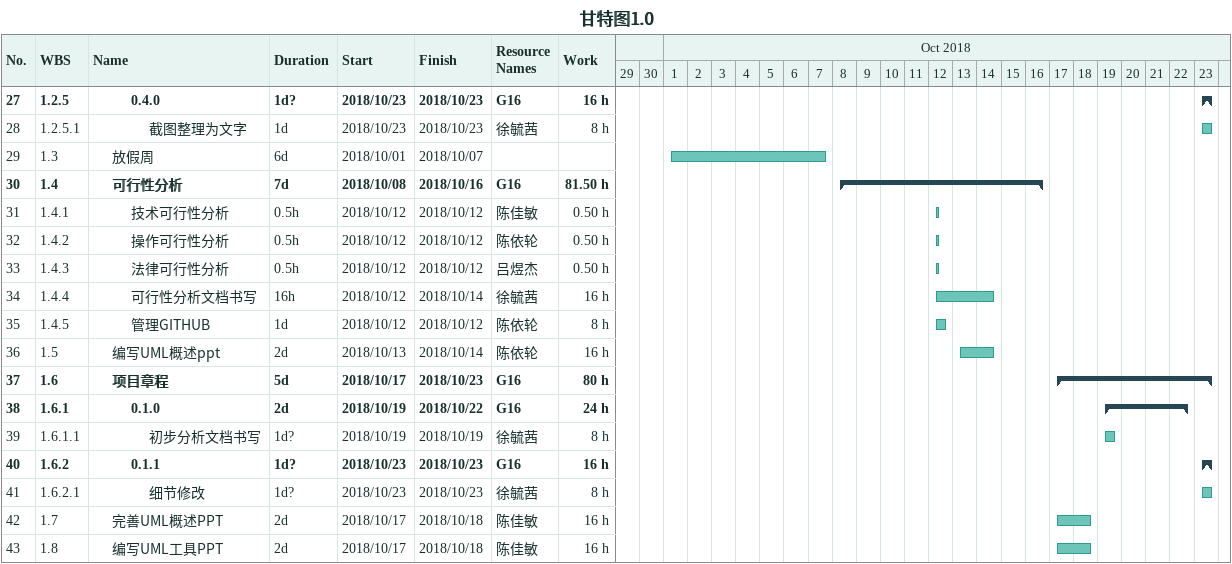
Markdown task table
甘特图1.0

| ID | WBS | Task | Duration | Start | Finish | Resources | Work (h) |
|---|---|---|---|---|---|---|---|
| 27 | 1.2.5 | **0.4.0** | 1d? | 2018-10-23 | 2018-10-23 | G16 | 16 |
| 28 | 1.2.5.1 | 截图整理为文字 | 1d | 2018-10-23 | 2018-10-23 | 徐毓茜 | 8 |
| 29 | 1.3 | 放假周 | 6d | 2018-10-01 | 2018-10-07 |  |  |
| 30 | 1.4 | **可行性分析** | 7d | 2018-10-08 | 2018-10-16 | G16 | 81.50 |
| 31 | 1.4.1 | 技术可行性分析 | 0.5h | 2018-10-12 | 2018-10-12 | 陈佳敏 | 0.50 |
| 32 | 1.4.2 | 操作可行性分析 | 0.5h | 2018-10-12 | 2018-10-12 | 陈依轮 | 0.50 |
| 33 | 1.4.3 | 法律可行性分析 | 0.5h | 2018-10-12 | 2018-10-12 | 吕煜杰 | 0.50 |
| 34 | 1.4.4 | 可行性分析文档书写 | 16h | 2018-10-12 | 2018-10-14 | 徐毓茜 | 16 |
| 35 | 1.4.5 | 管理GITHUB | 1d | 2018-10-12 | 2018-10-12 | 陈依轮 | 8 |
| 36 | 1.5 | 编写UML概述ppt | 2d | 2018-10-13 | 2018-10-14 | 陈依轮 | 16 |
| 37 | 1.6 | **项目章程** | 5d | 2018-10-17 | 2018-10-23 | G16 | 80 |
| 38 | 1.6.1 | **0.1.0** | 2d | 2018-10-19 | 2018-10-22 | G16 | 24 |
| 39 | 1.6.1.1 | 初步分析文档书写 | 1d? | 2018-10-19 | 2018-10-19 | 徐毓茜 | 8 |
| 40 | 1.6.2 | **0.1.1** | 1d? | 2018-10-23 | 2018-10-23 | G16 | 16 |
| 41 | 1.6.2.1 | 细节修改 | 1d? | 2018-10-23 | 2018-10-23 | 徐毓茜 | 8 |
| 42 | 1.7 | 完善UML概述PPT | 2d | 2018-10-17 | 2018-10-18 | 陈佳敏 | 16 |
| 43 | 1.8 | 编写UML工具PPT | 2d | 2018-10-17 | 2018-10-18 | 陈佳敏 | 16 |
